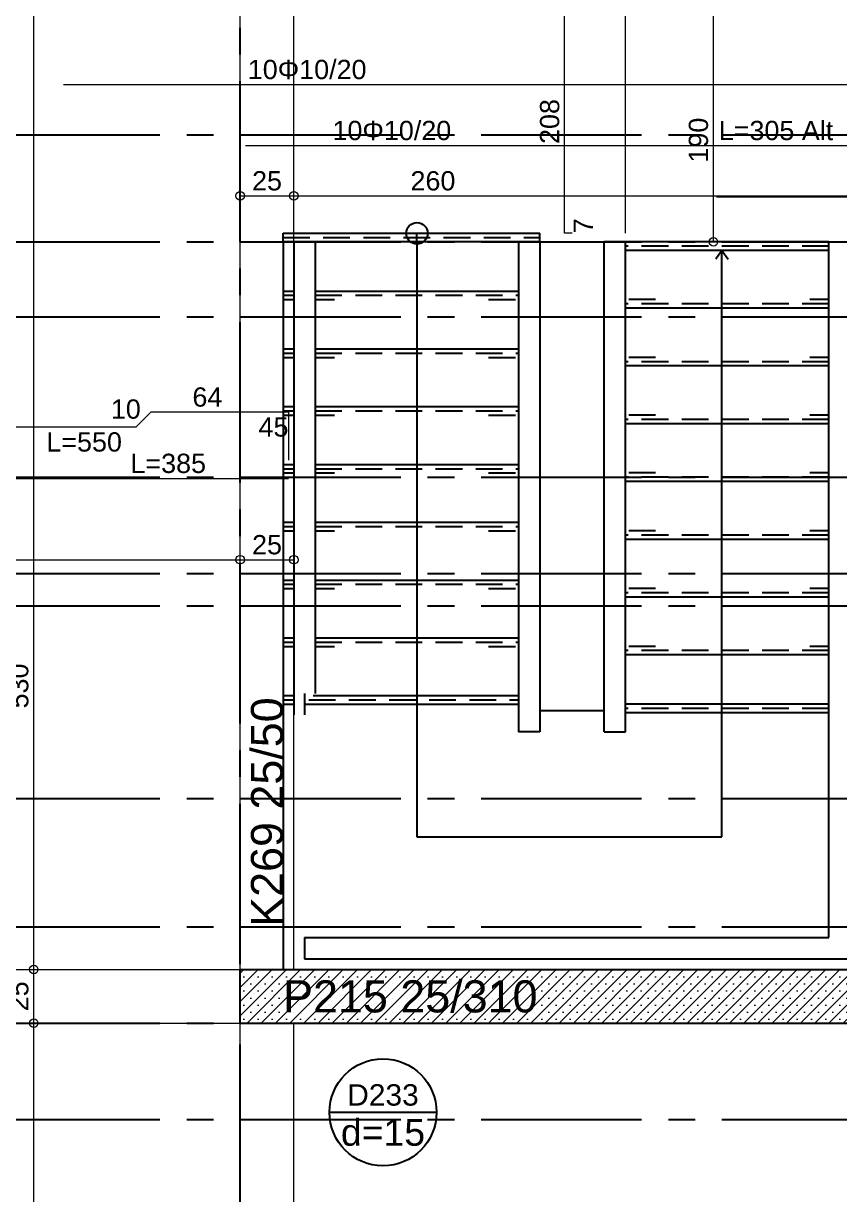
# Model space of a CAD drawing. Header units: millimetres. Extents: x 2232 to 85269, y -3593 to 5869.
# Drawn here: x 57435 to 57816, y 3591 to 4138 of the extents above; entities that cross this region are included whole.
import ezdxf

# ---------------------------------------------------------------- set-up
doc = ezdxf.new("R2010")
doc.units = ezdxf.units.MM
for name, pattern in [('CENTER2', [112.5, 75, -12.5, 12.5, -12.5]), ('DASHDOT2', [12.7, 6.35, -3.175, 0, -3.175]), ('HIDDEN2', [18.75, 12.5, -6.25])]:
    doc.linetypes.add(name, pattern=pattern)
doc.layers.add('aks', color=251, linetype='DASHDOT2', lineweight=35)
for name, color, linetype in [('Donatı Topl. Uzun. Yazısı', 7, 'Continuous'), ('Donatı Uz. Yazısı', 7, 'Continuous'), ('Donatı Yazısı', 7, 'Continuous'), ('Donatı Çizgisi', 7, 'Continuous'), ('Döşeme', 7, 'Continuous'), ('Kiriş', 7, 'Continuous'), ('Merdiven', 7, 'Continuous'), ('Panel', 7, 'Continuous'), ('Standart', 7, 'Continuous'), ('Statik Döşeme Kenarı', 7, 'Continuous'), ('Ölçülendirme', 7, 'Continuous')]:
    doc.layers.add(name, color=color, linetype=linetype)
doc.styles.add('arial_1_18', font='arial.ttf', dxfattribs={"height": 0.2})

# ---------------------------------------------------------------- blocks, each defined once
blk = doc.blocks.new('IDE539Entity3871')
at = {"layer": 'Döşeme', "color": 117, "linetype": 'Continuous', "lineweight": -3}
blk.add_lwpolyline([(1841.67, 718.33), (1891.67, 718.33)], dxfattribs=at)
blk.add_circle((1866.67, 718.33), 25, dxfattribs=at)
at = {"layer": 'Döşeme', "color": 178, "linetype": 'Continuous', "lineweight": -3, "style": 'arial_1_18'}
blk.add_text('D233', height=10, dxfattribs=at).set_placement((1849.97, 721.46))
at = {"layer": 'Döşeme', "color": 164, "linetype": 'Continuous', "lineweight": -3, "style": 'arial_1_18'}
blk.add_text('d=15', height=12.5, dxfattribs=at).set_placement((1847, 702.71))
blk = doc.blocks.new('IDE539Entity3939')
at = {"layer": 'aks', "color": 251, "linetype": 'CENTER2', "lineweight": -3}
blk.add_lwpolyline([(1800, 0), (1800, 2330)], dxfattribs=at)
blk = doc.blocks.new('IDE539Entity3981')
at = {"layer": 'aks', "color": 251, "linetype": 'CENTER2', "lineweight": -3}
blk.add_lwpolyline([(0, 1090), (3260, 1090)], dxfattribs=at)
blk = doc.blocks.new('IDE539Entity3988')
at = {"layer": 'aks', "color": 251, "linetype": 'CENTER2', "lineweight": -3}
blk.add_lwpolyline([(0, 865), (3260, 865)], dxfattribs=at)
blk = doc.blocks.new('IDE539Entity3995')
at = {"layer": 'aks', "color": 251, "linetype": 'CENTER2', "lineweight": -3}
blk.add_lwpolyline([(0, 715), (3260, 715)], dxfattribs=at)
blk = doc.blocks.new('IDE539Entity4002')
at = {"layer": 'aks', "color": 251, "linetype": 'CENTER2', "lineweight": -3}
blk.add_lwpolyline([(0, 970), (3260, 970)], dxfattribs=at)
blk = doc.blocks.new('IDE539Entity4009')
at = {"layer": 'aks', "color": 251, "linetype": 'CENTER2', "lineweight": -3}
blk.add_lwpolyline([(0, 1125), (3260, 1125)], dxfattribs=at)
blk = doc.blocks.new('IDE539Entity4016')
at = {"layer": 'aks', "color": 251, "linetype": 'CENTER2', "lineweight": -3}
blk.add_lwpolyline([(0, 1015), (3260, 1015)], dxfattribs=at)
blk = doc.blocks.new('IDE539Entity4023')
at = {"layer": 'aks', "color": 251, "linetype": 'CENTER2', "lineweight": -3}
blk.add_lwpolyline([(0, 760), (3260, 760)], dxfattribs=at)
blk = doc.blocks.new('IDE539Entity4044')
at = {"layer": 'aks', "color": 251, "linetype": 'CENTER2', "lineweight": -3}
blk.add_lwpolyline([(0, 955), (3260, 955)], dxfattribs=at)
blk = doc.blocks.new('IDE539Entity4051')
at = {"layer": 'aks', "color": 251, "linetype": 'CENTER2', "lineweight": -3}
blk.add_lwpolyline([(0, 805), (3260, 805)], dxfattribs=at)
blk = doc.blocks.new('IDE539Entity4260')
at = {"layer": 'Panel', "linetype": 'Continuous', "lineweight": 5}
h = blk.add_hatch(dxfattribs=at)
h.set_pattern_fill('SACNCR', color=163, scale=50, style=0)
h.set_pattern_definition([(45, (0, 0), (-3.314563, 3.314563), []), (45, (3.3146, 0), (-3.314563, 3.314563), [0, -4.6875])])
h.paths.add_polyline_path([(1800, 785), (2110, 785), (2110, 760), (1800, 760)])
blk = doc.blocks.new('IDE539Entity4261')
at = {"layer": 'Panel', "color": 164, "linetype": 'Continuous', "lineweight": -3}
blk.add_lwpolyline([(1800, 760), (1800, 785)], dxfattribs=at)
blk = doc.blocks.new('IDE539Entity4262')
at = {"layer": 'Panel', "color": 164, "linetype": 'Continuous', "lineweight": -3}
blk.add_lwpolyline([(1800, 760), (2110, 760)], dxfattribs=at)
blk = doc.blocks.new('IDE539Entity4264')
at = {"layer": 'Panel', "color": 164, "linetype": 'Continuous', "lineweight": -3}
blk.add_lwpolyline([(1800, 785), (2110, 785)], dxfattribs=at)
blk = doc.blocks.new('IDE539Entity4265')
at = {"layer": 'Panel', "color": 159, "linetype": 'Continuous', "lineweight": -3, "style": 'arial_1_18'}
blk.add_text('P215 25/310', height=15, dxfattribs=at).set_placement((1820, 765))
blk = doc.blocks.new('IDE539Entity4268')
at = {"layer": 'aks', "color": 251, "linetype": 'CENTER2', "lineweight": -3}
blk.add_lwpolyline([(0, 1175), (3260, 1175)], dxfattribs=at)
blk = doc.blocks.new('IDE539Entity4462')
at = {"layer": 'Kiriş', "color": 4, "linetype": 'Continuous', "lineweight": 5}
blk.add_lwpolyline([(1825, 410), (1825, 760)], dxfattribs=at)
blk = doc.blocks.new('IDE539Entity4463')
at = {"layer": 'Kiriş', "color": 4, "linetype": 'Continuous', "lineweight": 5}
blk.add_lwpolyline([(1800, 410), (1800, 760)], dxfattribs=at)
blk = doc.blocks.new('IDE539Entity4543')
at = {"layer": 'Statik Döşeme Kenarı', "color": 1, "linetype": 'Continuous', "lineweight": 5}
blk.add_lwpolyline([(1825, 1125), (2085, 1125)], dxfattribs=at)
blk = doc.blocks.new('IDE539Entity4635')
at = {"layer": 'Kiriş', "color": 4, "linetype": 'Continuous', "lineweight": 5}
blk.add_lwpolyline([(1825, 785), (1825, 1125)], dxfattribs=at)
blk = doc.blocks.new('IDE539Entity4636')
at = {"layer": 'Kiriş', "color": 4, "linetype": 'Continuous', "lineweight": 5}
blk.add_lwpolyline([(1825, 1125), (1825, 1315)], dxfattribs=at)
blk = doc.blocks.new('IDE539Entity4637')
at = {"layer": 'Kiriş', "color": 4, "linetype": 'Continuous', "lineweight": 5}
blk.add_lwpolyline([(1800, 785), (1800, 1315)], dxfattribs=at)
blk = doc.blocks.new('IDE539Entity4638')
at = {"layer": 'Kiriş', "color": 159, "linetype": 'Continuous', "lineweight": 5, "style": 'arial_1_18'}
blk.add_text('K269 25/50', height=15, rotation=90, dxfattribs=at).set_placement((1820, 805))
blk = doc.blocks.new('IDE539Entity4639')
at = {"layer": 'Kiriş', "color": 4, "linetype": 'Continuous', "lineweight": 5}
blk.add_lwpolyline([(1460, 760), (1800, 760)], dxfattribs=at)
blk = doc.blocks.new('IDE539Entity4640')
at = {"layer": 'Kiriş', "color": 4, "linetype": 'Continuous', "lineweight": 5}
blk.add_lwpolyline([(1460, 785), (1800, 785)], dxfattribs=at)
blk = doc.blocks.new('IDE539Entity4958')
at = {"layer": 'Merdiven', "color": 171, "linetype": 'Continuous', "lineweight": -3}
blk.add_lwpolyline([(1835, 1125), (1835, 914)], dxfattribs=at)
blk = doc.blocks.new('IDE539Entity4959')
at = {"layer": 'Merdiven', "color": 171, "linetype": 'Continuous', "lineweight": -3}
blk.add_lwpolyline([(1825, 1125), (1825, 904)], dxfattribs=at)
blk = doc.blocks.new('IDE539Entity4960')
at = {"layer": 'Merdiven', "color": 171, "linetype": 'Continuous', "lineweight": -3}
blk.add_lwpolyline([(1835, 1125), (1825, 1125)], dxfattribs=at)
blk = doc.blocks.new('IDE539Entity4961')
at = {"layer": 'Merdiven', "color": 171, "linetype": 'Continuous', "lineweight": -3}
blk.add_lwpolyline([(1940, 1125), (1940, 914)], dxfattribs=at)
blk = doc.blocks.new('IDE539Entity4962')
at = {"layer": 'Merdiven', "color": 171, "linetype": 'Continuous', "lineweight": -3}
blk.add_lwpolyline([(1930, 1125), (1930, 904)], dxfattribs=at)
blk = doc.blocks.new('IDE539Entity4963')
at = {"layer": 'Merdiven', "color": 171, "linetype": 'Continuous', "lineweight": -3}
blk.add_lwpolyline([(1940, 1125), (1930, 1125)], dxfattribs=at)
blk = doc.blocks.new('IDE539Entity4964')
at = {"layer": 'Merdiven', "color": 171, "linetype": 'Continuous', "lineweight": -3}
blk.add_lwpolyline([(1830, 914), (1830, 904)], dxfattribs=at)
blk = doc.blocks.new('IDE539Entity4965')
at = {"layer": 'Merdiven', "color": 171, "linetype": 'Continuous', "lineweight": -3}
blk.add_lwpolyline([(1830, 800), (2075, 800)], dxfattribs=at)
blk = doc.blocks.new('IDE539Entity4966')
at = {"layer": 'Merdiven', "color": 171, "linetype": 'Continuous', "lineweight": -3}
blk.add_lwpolyline([(1830, 790), (2085, 790)], dxfattribs=at)
blk = doc.blocks.new('IDE539Entity4967')
at = {"layer": 'Merdiven', "color": 171, "linetype": 'Continuous', "lineweight": -3}
blk.add_lwpolyline([(1830, 800), (1830, 790)], dxfattribs=at)
blk = doc.blocks.new('IDE539Entity4968')
at = {"layer": 'Merdiven', "color": 171, "linetype": 'Continuous', "lineweight": -3}
blk.add_lwpolyline([(2075, 800), (2075, 909)], dxfattribs=at)
blk = doc.blocks.new('IDE539Entity4970')
at = {"layer": 'Merdiven', "color": 171, "linetype": 'Continuous', "lineweight": -3}
blk.add_lwpolyline([(1940, 914), (1940, 896)], dxfattribs=at)
blk = doc.blocks.new('IDE539Entity4971')
at = {"layer": 'Merdiven', "color": 171, "linetype": 'Continuous', "lineweight": -3}
blk.add_lwpolyline([(1930, 904), (1930, 896)], dxfattribs=at)
blk = doc.blocks.new('IDE539Entity4972')
at = {"layer": 'Merdiven', "color": 171, "linetype": 'Continuous', "lineweight": -3}
blk.add_lwpolyline([(1940, 896), (1930, 896)], dxfattribs=at)
blk = doc.blocks.new('IDE539Entity4973')
at = {"layer": 'Merdiven', "color": 171, "linetype": 'Continuous', "lineweight": -3}
blk.add_lwpolyline([(1970, 896), (1970, 909)], dxfattribs=at)
blk = doc.blocks.new('IDE539Entity4974')
at = {"layer": 'Merdiven', "color": 171, "linetype": 'Continuous', "lineweight": -3}
blk.add_lwpolyline([(1980, 896), (1980, 909)], dxfattribs=at)
blk = doc.blocks.new('IDE539Entity4975')
at = {"layer": 'Merdiven', "color": 171, "linetype": 'Continuous', "lineweight": -3}
blk.add_lwpolyline([(1970, 896), (1980, 896)], dxfattribs=at)
blk = doc.blocks.new('IDE539Entity4976')
at = {"layer": 'Merdiven', "color": 171, "linetype": 'Continuous', "lineweight": -3}
blk.add_lwpolyline([(2075, 909), (2075, 1125)], dxfattribs=at)
blk = doc.blocks.new('IDE539Entity4978')
at = {"layer": 'Merdiven', "color": 171, "linetype": 'Continuous', "lineweight": -3}
blk.add_lwpolyline([(2075, 1125), (2085, 1125)], dxfattribs=at)
blk = doc.blocks.new('IDE539Entity4979')
at = {"layer": 'Merdiven', "color": 171, "linetype": 'Continuous', "lineweight": -3}
blk.add_lwpolyline([(1970, 909), (1970, 1125)], dxfattribs=at)
blk = doc.blocks.new('IDE539Entity4980')
at = {"layer": 'Merdiven', "color": 171, "linetype": 'Continuous', "lineweight": -3}
blk.add_lwpolyline([(1980, 909), (1980, 1125)], dxfattribs=at)
blk = doc.blocks.new('IDE539Entity4981')
at = {"layer": 'Merdiven', "color": 171, "linetype": 'Continuous', "lineweight": -3}
blk.add_lwpolyline([(1970, 1125), (1980, 1125)], dxfattribs=at)
blk = doc.blocks.new('IDE539Entity4982')
at = {"layer": 'Merdiven', "color": 171, "linetype": 'HIDDEN2', "lineweight": -3}
blk.add_lwpolyline([(1820, 1125), (1825, 1125)], dxfattribs=at)
blk = doc.blocks.new('IDE539Entity4983')
at = {"layer": 'Merdiven', "color": 171, "linetype": 'HIDDEN2', "lineweight": -3}
blk.add_lwpolyline([(1835, 1125), (1844, 1125)], dxfattribs=at)
blk = doc.blocks.new('IDE539Entity4984')
at = {"layer": 'Merdiven', "color": 171, "linetype": 'HIDDEN2', "lineweight": -3}
blk.add_lwpolyline([(1825, 1125), (1835, 1125)], dxfattribs=at)
blk = doc.blocks.new('IDE539Entity4985')
at = {"layer": 'Merdiven', "color": 171, "linetype": 'HIDDEN2', "lineweight": -3}
blk.add_lwpolyline([(1916, 1125), (1930, 1125)], dxfattribs=at)
blk = doc.blocks.new('IDE539Entity4986')
at = {"layer": 'Merdiven', "color": 171, "linetype": 'HIDDEN2', "lineweight": -3}
blk.add_lwpolyline([(1930, 1125), (1940, 1125)], dxfattribs=at)
blk = doc.blocks.new('IDE539Entity4987')
at = {"layer": 'Merdiven', "color": 171, "linetype": 'HIDDEN2', "lineweight": -3}
blk.add_lwpolyline([(1820, 1098), (1825, 1098)], dxfattribs=at)
blk = doc.blocks.new('IDE539Entity4988')
at = {"layer": 'Merdiven', "color": 171, "linetype": 'HIDDEN2', "lineweight": -3}
blk.add_lwpolyline([(1835, 1098), (1844, 1098)], dxfattribs=at)
blk = doc.blocks.new('IDE539Entity4989')
at = {"layer": 'Merdiven', "color": 171, "linetype": 'HIDDEN2', "lineweight": -3}
blk.add_lwpolyline([(1916, 1098), (1930, 1098)], dxfattribs=at)
blk = doc.blocks.new('IDE539Entity4990')
at = {"layer": 'Merdiven', "color": 171, "linetype": 'HIDDEN2', "lineweight": -3}
blk.add_lwpolyline([(1820, 1071), (1825, 1071)], dxfattribs=at)
blk = doc.blocks.new('IDE539Entity4991')
at = {"layer": 'Merdiven', "color": 171, "linetype": 'HIDDEN2', "lineweight": -3}
blk.add_lwpolyline([(1835, 1071), (1844, 1071)], dxfattribs=at)
blk = doc.blocks.new('IDE539Entity4992')
at = {"layer": 'Merdiven', "color": 171, "linetype": 'HIDDEN2', "lineweight": -3}
blk.add_lwpolyline([(1916, 1071), (1930, 1071)], dxfattribs=at)
blk = doc.blocks.new('IDE539Entity4993')
at = {"layer": 'Merdiven', "color": 171, "linetype": 'HIDDEN2', "lineweight": -3}
blk.add_lwpolyline([(1820, 1044), (1825, 1044)], dxfattribs=at)
blk = doc.blocks.new('IDE539Entity4994')
at = {"layer": 'Merdiven', "color": 171, "linetype": 'HIDDEN2', "lineweight": -3}
blk.add_lwpolyline([(1835, 1044), (1844, 1044)], dxfattribs=at)
blk = doc.blocks.new('IDE539Entity4995')
at = {"layer": 'Merdiven', "color": 171, "linetype": 'HIDDEN2', "lineweight": -3}
blk.add_lwpolyline([(1916, 1044), (1930, 1044)], dxfattribs=at)
blk = doc.blocks.new('IDE539Entity4996')
at = {"layer": 'Merdiven', "color": 171, "linetype": 'HIDDEN2', "lineweight": -3}
blk.add_lwpolyline([(1820, 1017), (1825, 1017)], dxfattribs=at)
blk = doc.blocks.new('IDE539Entity4997')
at = {"layer": 'Merdiven', "color": 171, "linetype": 'HIDDEN2', "lineweight": -3}
blk.add_lwpolyline([(1835, 1017), (1844, 1017)], dxfattribs=at)
blk = doc.blocks.new('IDE539Entity4998')
at = {"layer": 'Merdiven', "color": 171, "linetype": 'HIDDEN2', "lineweight": -3}
blk.add_lwpolyline([(1916, 1017), (1930, 1017)], dxfattribs=at)
blk = doc.blocks.new('IDE539Entity4999')
at = {"layer": 'Merdiven', "color": 171, "linetype": 'HIDDEN2', "lineweight": -3}
blk.add_lwpolyline([(1820, 990), (1825, 990)], dxfattribs=at)
blk = doc.blocks.new('IDE539Entity5000')
at = {"layer": 'Merdiven', "color": 171, "linetype": 'HIDDEN2', "lineweight": -3}
blk.add_lwpolyline([(1835, 990), (1844, 990)], dxfattribs=at)
blk = doc.blocks.new('IDE539Entity5001')
at = {"layer": 'Merdiven', "color": 171, "linetype": 'HIDDEN2', "lineweight": -3}
blk.add_lwpolyline([(1916, 990), (1930, 990)], dxfattribs=at)
blk = doc.blocks.new('IDE539Entity5002')
at = {"layer": 'Merdiven', "color": 171, "linetype": 'HIDDEN2', "lineweight": -3}
blk.add_lwpolyline([(1820, 963), (1825, 963)], dxfattribs=at)
blk = doc.blocks.new('IDE539Entity5003')
at = {"layer": 'Merdiven', "color": 171, "linetype": 'HIDDEN2', "lineweight": -3}
blk.add_lwpolyline([(1835, 963), (1844, 963)], dxfattribs=at)
blk = doc.blocks.new('IDE539Entity5004')
at = {"layer": 'Merdiven', "color": 171, "linetype": 'HIDDEN2', "lineweight": -3}
blk.add_lwpolyline([(1916, 963), (1930, 963)], dxfattribs=at)
blk = doc.blocks.new('IDE539Entity5005')
at = {"layer": 'Merdiven', "color": 171, "linetype": 'HIDDEN2', "lineweight": -3}
blk.add_lwpolyline([(1820, 936), (1825, 936)], dxfattribs=at)
blk = doc.blocks.new('IDE539Entity5006')
at = {"layer": 'Merdiven', "color": 171, "linetype": 'HIDDEN2', "lineweight": -3}
blk.add_lwpolyline([(1835, 936), (1844, 936)], dxfattribs=at)
blk = doc.blocks.new('IDE539Entity5007')
at = {"layer": 'Merdiven', "color": 171, "linetype": 'HIDDEN2', "lineweight": -3}
blk.add_lwpolyline([(1916, 936), (1930, 936)], dxfattribs=at)
blk = doc.blocks.new('IDE539Entity5008')
at = {"layer": 'Merdiven', "color": 171, "linetype": 'HIDDEN2', "lineweight": -3}
blk.add_lwpolyline([(1820, 909), (1825, 909)], dxfattribs=at)
blk = doc.blocks.new('IDE539Entity5009')
at = {"layer": 'Merdiven', "color": 171, "linetype": 'HIDDEN2', "lineweight": -3}
blk.add_lwpolyline([(1830, 909), (1844, 909)], dxfattribs=at)
blk = doc.blocks.new('IDE539Entity5010')
at = {"layer": 'Merdiven', "color": 171, "linetype": 'HIDDEN2', "lineweight": -3}
blk.add_lwpolyline([(1916, 909), (1930, 909)], dxfattribs=at)
blk = doc.blocks.new('IDE539Entity5011')
at = {"layer": 'Merdiven', "color": 171, "linetype": 'HIDDEN2', "lineweight": -3}
blk.add_lwpolyline([(1820, 1127), (1940, 1127)], dxfattribs=at)
blk = doc.blocks.new('IDE539Entity5012')
at = {"layer": 'Merdiven', "color": 171, "linetype": 'HIDDEN2', "lineweight": -3}
blk.add_lwpolyline([(1820, 1100), (1825, 1100)], dxfattribs=at)
blk = doc.blocks.new('IDE539Entity5013')
at = {"layer": 'Merdiven', "color": 171, "linetype": 'HIDDEN2', "lineweight": -3}
blk.add_lwpolyline([(1835, 1100), (1930, 1100)], dxfattribs=at)
blk = doc.blocks.new('IDE539Entity5014')
at = {"layer": 'Merdiven', "color": 171, "linetype": 'HIDDEN2', "lineweight": -3}
blk.add_lwpolyline([(1820, 1073), (1825, 1073)], dxfattribs=at)
blk = doc.blocks.new('IDE539Entity5015')
at = {"layer": 'Merdiven', "color": 171, "linetype": 'HIDDEN2', "lineweight": -3}
blk.add_lwpolyline([(1835, 1073), (1930, 1073)], dxfattribs=at)
blk = doc.blocks.new('IDE539Entity5016')
at = {"layer": 'Merdiven', "color": 171, "linetype": 'HIDDEN2', "lineweight": -3}
blk.add_lwpolyline([(1820, 1046), (1825, 1046)], dxfattribs=at)
blk = doc.blocks.new('IDE539Entity5017')
at = {"layer": 'Merdiven', "color": 171, "linetype": 'HIDDEN2', "lineweight": -3}
blk.add_lwpolyline([(1835, 1046), (1930, 1046)], dxfattribs=at)
blk = doc.blocks.new('IDE539Entity5018')
at = {"layer": 'Merdiven', "color": 171, "linetype": 'HIDDEN2', "lineweight": -3}
blk.add_lwpolyline([(1820, 1019), (1825, 1019)], dxfattribs=at)
blk = doc.blocks.new('IDE539Entity5019')
at = {"layer": 'Merdiven', "color": 171, "linetype": 'HIDDEN2', "lineweight": -3}
blk.add_lwpolyline([(1835, 1019), (1930, 1019)], dxfattribs=at)
blk = doc.blocks.new('IDE539Entity5020')
at = {"layer": 'Merdiven', "color": 171, "linetype": 'HIDDEN2', "lineweight": -3}
blk.add_lwpolyline([(1820, 992), (1825, 992)], dxfattribs=at)
blk = doc.blocks.new('IDE539Entity5021')
at = {"layer": 'Merdiven', "color": 171, "linetype": 'HIDDEN2', "lineweight": -3}
blk.add_lwpolyline([(1835, 992), (1930, 992)], dxfattribs=at)
blk = doc.blocks.new('IDE539Entity5022')
at = {"layer": 'Merdiven', "color": 171, "linetype": 'HIDDEN2', "lineweight": -3}
blk.add_lwpolyline([(1820, 965), (1825, 965)], dxfattribs=at)
blk = doc.blocks.new('IDE539Entity5023')
at = {"layer": 'Merdiven', "color": 171, "linetype": 'HIDDEN2', "lineweight": -3}
blk.add_lwpolyline([(1835, 965), (1930, 965)], dxfattribs=at)
blk = doc.blocks.new('IDE539Entity5024')
at = {"layer": 'Merdiven', "color": 171, "linetype": 'HIDDEN2', "lineweight": -3}
blk.add_lwpolyline([(1820, 938), (1825, 938)], dxfattribs=at)
blk = doc.blocks.new('IDE539Entity5025')
at = {"layer": 'Merdiven', "color": 171, "linetype": 'HIDDEN2', "lineweight": -3}
blk.add_lwpolyline([(1835, 938), (1930, 938)], dxfattribs=at)
blk = doc.blocks.new('IDE539Entity5026')
at = {"layer": 'Merdiven', "color": 171, "linetype": 'HIDDEN2', "lineweight": -3}
blk.add_lwpolyline([(1820, 911), (1825, 911)], dxfattribs=at)
blk = doc.blocks.new('IDE539Entity5027')
at = {"layer": 'Merdiven', "color": 171, "linetype": 'HIDDEN2', "lineweight": -3}
blk.add_lwpolyline([(1832, 911), (1930, 911)], dxfattribs=at)
blk = doc.blocks.new('IDE539Entity5028')
at = {"layer": 'Merdiven', "color": 171, "linetype": 'Continuous', "lineweight": -3}
blk.add_lwpolyline([(1820, 1129), (1940, 1129)], dxfattribs=at)
blk = doc.blocks.new('IDE539Entity5029')
at = {"layer": 'Merdiven', "color": 171, "linetype": 'Continuous', "lineweight": -3}
blk.add_lwpolyline([(1820, 1102), (1825, 1102)], dxfattribs=at)
blk = doc.blocks.new('IDE539Entity5030')
at = {"layer": 'Merdiven', "color": 171, "linetype": 'Continuous', "lineweight": -3}
blk.add_lwpolyline([(1835, 1102), (1930, 1102)], dxfattribs=at)
blk = doc.blocks.new('IDE539Entity5031')
at = {"layer": 'Merdiven', "color": 171, "linetype": 'Continuous', "lineweight": -3}
blk.add_lwpolyline([(1820, 1075), (1825, 1075)], dxfattribs=at)
blk = doc.blocks.new('IDE539Entity5032')
at = {"layer": 'Merdiven', "color": 171, "linetype": 'Continuous', "lineweight": -3}
blk.add_lwpolyline([(1835, 1075), (1930, 1075)], dxfattribs=at)
blk = doc.blocks.new('IDE539Entity5033')
at = {"layer": 'Merdiven', "color": 171, "linetype": 'Continuous', "lineweight": -3}
blk.add_lwpolyline([(1820, 1048), (1825, 1048)], dxfattribs=at)
blk = doc.blocks.new('IDE539Entity5034')
at = {"layer": 'Merdiven', "color": 171, "linetype": 'Continuous', "lineweight": -3}
blk.add_lwpolyline([(1835, 1048), (1930, 1048)], dxfattribs=at)
blk = doc.blocks.new('IDE539Entity5035')
at = {"layer": 'Merdiven', "color": 171, "linetype": 'Continuous', "lineweight": -3}
blk.add_lwpolyline([(1820, 1021), (1825, 1021)], dxfattribs=at)
blk = doc.blocks.new('IDE539Entity5036')
at = {"layer": 'Merdiven', "color": 171, "linetype": 'Continuous', "lineweight": -3}
blk.add_lwpolyline([(1835, 1021), (1930, 1021)], dxfattribs=at)
blk = doc.blocks.new('IDE539Entity5037')
at = {"layer": 'Merdiven', "color": 171, "linetype": 'Continuous', "lineweight": -3}
blk.add_lwpolyline([(1820, 994), (1825, 994)], dxfattribs=at)
blk = doc.blocks.new('IDE539Entity5038')
at = {"layer": 'Merdiven', "color": 171, "linetype": 'Continuous', "lineweight": -3}
blk.add_lwpolyline([(1835, 994), (1930, 994)], dxfattribs=at)
blk = doc.blocks.new('IDE539Entity5039')
at = {"layer": 'Merdiven', "color": 171, "linetype": 'Continuous', "lineweight": -3}
blk.add_lwpolyline([(1820, 967), (1825, 967)], dxfattribs=at)
blk = doc.blocks.new('IDE539Entity5040')
at = {"layer": 'Merdiven', "color": 171, "linetype": 'Continuous', "lineweight": -3}
blk.add_lwpolyline([(1835, 967), (1930, 967)], dxfattribs=at)
blk = doc.blocks.new('IDE539Entity5041')
at = {"layer": 'Merdiven', "color": 171, "linetype": 'Continuous', "lineweight": -3}
blk.add_lwpolyline([(1820, 940), (1825, 940)], dxfattribs=at)
blk = doc.blocks.new('IDE539Entity5042')
at = {"layer": 'Merdiven', "color": 171, "linetype": 'Continuous', "lineweight": -3}
blk.add_lwpolyline([(1835, 940), (1930, 940)], dxfattribs=at)
blk = doc.blocks.new('IDE539Entity5043')
at = {"layer": 'Merdiven', "color": 171, "linetype": 'Continuous', "lineweight": -3}
blk.add_lwpolyline([(1820, 913), (1825, 913)], dxfattribs=at)
blk = doc.blocks.new('IDE539Entity5044')
at = {"layer": 'Merdiven', "color": 171, "linetype": 'Continuous', "lineweight": -3}
blk.add_lwpolyline([(1834, 913), (1930, 913)], dxfattribs=at)
blk = doc.blocks.new('IDE539Entity5045')
at = {"layer": 'Merdiven', "color": 171, "linetype": 'Continuous', "lineweight": -3}
blk.add_lwpolyline([(1820, 1125), (1820, 1129)], dxfattribs=at)
blk = doc.blocks.new('IDE539Entity5046')
at = {"layer": 'Merdiven', "color": 171, "linetype": 'Continuous', "lineweight": -3}
blk.add_lwpolyline([(1940, 1125), (1940, 1129)], dxfattribs=at)
blk = doc.blocks.new('IDE539Entity5047')
at = {"layer": 'Merdiven', "color": 171, "linetype": 'Continuous', "lineweight": -3}
blk.add_lwpolyline([(1835, 1125), (1825, 1125)], dxfattribs=at)
blk = doc.blocks.new('IDE539Entity5048')
at = {"layer": 'Merdiven', "color": 171, "linetype": 'Continuous', "lineweight": -3}
blk.add_lwpolyline([(1825, 1125), (1820, 1125)], dxfattribs=at)
blk = doc.blocks.new('IDE539Entity5049')
at = {"layer": 'Merdiven', "color": 171, "linetype": 'Continuous', "lineweight": -3}
blk.add_lwpolyline([(1940, 1125), (1930, 1125)], dxfattribs=at)
blk = doc.blocks.new('IDE539Entity5050')
at = {"layer": 'Merdiven', "color": 171, "linetype": 'Continuous', "lineweight": -3}
blk.add_lwpolyline([(1930, 1125), (1835, 1125)], dxfattribs=at)
blk = doc.blocks.new('IDE539Entity5051')
at = {"layer": 'Merdiven', "color": 171, "linetype": 'Continuous', "lineweight": -3}
blk.add_lwpolyline([(1820, 1125), (1820, 909)], dxfattribs=at)
blk = doc.blocks.new('IDE539Entity5052')
at = {"layer": 'Merdiven', "color": 171, "linetype": 'Continuous', "lineweight": -3}
blk.add_lwpolyline([(1820, 909), (1825, 909)], dxfattribs=at)
blk = doc.blocks.new('IDE539Entity5053')
at = {"layer": 'Merdiven', "color": 171, "linetype": 'Continuous', "lineweight": -3}
blk.add_lwpolyline([(1830, 909), (1930, 909)], dxfattribs=at)
blk = doc.blocks.new('IDE539Entity5054')
at = {"layer": 'Merdiven', "color": 251, "linetype": 'Continuous', "lineweight": -3}
blk.add_lwpolyline([(1882.5, 1125), (1882.5, 909)], dxfattribs=at)
blk = doc.blocks.new('IDE539Entity5055')
at = {"layer": 'Merdiven', "color": 251, "linetype": 'Continuous', "lineweight": -3}
blk.add_lwpolyline([(1882.5, 1125), (1882.5, 1129)], dxfattribs=at)
blk = doc.blocks.new('IDE539Entity5056')
at = {"layer": 'Merdiven', "color": 171, "linetype": 'Continuous', "lineweight": -3}
blk.add_lwpolyline([(1820, 909), (1825, 909)], dxfattribs=at)
blk = doc.blocks.new('IDE539Entity5057')
at = {"layer": 'Merdiven', "color": 171, "linetype": 'Continuous', "lineweight": -3}
blk.add_lwpolyline([(1830, 909), (1930, 909)], dxfattribs=at)
blk = doc.blocks.new('IDE539Entity5058')
at = {"layer": 'Merdiven', "color": 171, "linetype": 'Continuous', "lineweight": -3}
blk.add_lwpolyline([(1820, 909), (1820, 785)], dxfattribs=at)
blk = doc.blocks.new('IDE539Entity5059')
at = {"layer": 'Merdiven', "color": 171, "linetype": 'Continuous', "lineweight": -3}
blk.add_lwpolyline([(1820, 785), (2090, 785)], dxfattribs=at)
blk = doc.blocks.new('IDE539Entity5061')
at = {"layer": 'Merdiven', "color": 171, "linetype": 'Continuous', "lineweight": -3}
blk.add_lwpolyline([(1940, 906), (1970, 906)], dxfattribs=at)
blk = doc.blocks.new('IDE539Entity5063')
at = {"layer": 'Merdiven', "color": 171, "linetype": 'Continuous', "lineweight": -3}
blk.add_lwpolyline([(2075, 909), (1980, 909)], dxfattribs=at)
blk = doc.blocks.new('IDE539Entity5064')
at = {"layer": 'Merdiven', "color": 251, "linetype": 'Continuous', "lineweight": -3}
blk.add_lwpolyline([(1882.5, 909), (1882.5, 847)], dxfattribs=at)
blk = doc.blocks.new('IDE539Entity5065')
at = {"layer": 'Merdiven', "color": 251, "linetype": 'Continuous', "lineweight": -3}
blk.add_lwpolyline([(1882.5, 847), (2025, 847)], dxfattribs=at)
blk = doc.blocks.new('IDE539Entity5066')
at = {"layer": 'Merdiven', "color": 251, "linetype": 'Continuous', "lineweight": -3}
blk.add_lwpolyline([(2025, 847), (2025, 909)], dxfattribs=at)
blk = doc.blocks.new('IDE539Entity5068')
at = {"layer": 'Merdiven', "color": 171, "linetype": 'HIDDEN2', "lineweight": -3}
blk.add_lwpolyline([(2075, 909), (2066, 909)], dxfattribs=at)
blk = doc.blocks.new('IDE539Entity5069')
at = {"layer": 'Merdiven', "color": 171, "linetype": 'HIDDEN2', "lineweight": -3}
blk.add_lwpolyline([(1994, 909), (1980, 909)], dxfattribs=at)
blk = doc.blocks.new('IDE539Entity5071')
at = {"layer": 'Merdiven', "color": 171, "linetype": 'HIDDEN2', "lineweight": -3}
blk.add_lwpolyline([(2075, 936), (2066, 936)], dxfattribs=at)
blk = doc.blocks.new('IDE539Entity5072')
at = {"layer": 'Merdiven', "color": 171, "linetype": 'HIDDEN2', "lineweight": -3}
blk.add_lwpolyline([(1994, 936), (1980, 936)], dxfattribs=at)
blk = doc.blocks.new('IDE539Entity5074')
at = {"layer": 'Merdiven', "color": 171, "linetype": 'HIDDEN2', "lineweight": -3}
blk.add_lwpolyline([(2075, 963), (2066, 963)], dxfattribs=at)
blk = doc.blocks.new('IDE539Entity5075')
at = {"layer": 'Merdiven', "color": 171, "linetype": 'HIDDEN2', "lineweight": -3}
blk.add_lwpolyline([(1994, 963), (1980, 963)], dxfattribs=at)
blk = doc.blocks.new('IDE539Entity5077')
at = {"layer": 'Merdiven', "color": 171, "linetype": 'HIDDEN2', "lineweight": -3}
blk.add_lwpolyline([(2075, 990), (2066, 990)], dxfattribs=at)
blk = doc.blocks.new('IDE539Entity5078')
at = {"layer": 'Merdiven', "color": 171, "linetype": 'HIDDEN2', "lineweight": -3}
blk.add_lwpolyline([(1994, 990), (1980, 990)], dxfattribs=at)
blk = doc.blocks.new('IDE539Entity5080')
at = {"layer": 'Merdiven', "color": 171, "linetype": 'HIDDEN2', "lineweight": -3}
blk.add_lwpolyline([(2075, 1017), (2066, 1017)], dxfattribs=at)
blk = doc.blocks.new('IDE539Entity5081')
at = {"layer": 'Merdiven', "color": 171, "linetype": 'HIDDEN2', "lineweight": -3}
blk.add_lwpolyline([(1994, 1017), (1980, 1017)], dxfattribs=at)
blk = doc.blocks.new('IDE539Entity5083')
at = {"layer": 'Merdiven', "color": 171, "linetype": 'HIDDEN2', "lineweight": -3}
blk.add_lwpolyline([(2075, 1044), (2066, 1044)], dxfattribs=at)
blk = doc.blocks.new('IDE539Entity5084')
at = {"layer": 'Merdiven', "color": 171, "linetype": 'HIDDEN2', "lineweight": -3}
blk.add_lwpolyline([(1994, 1044), (1980, 1044)], dxfattribs=at)
blk = doc.blocks.new('IDE539Entity5086')
at = {"layer": 'Merdiven', "color": 171, "linetype": 'HIDDEN2', "lineweight": -3}
blk.add_lwpolyline([(2075, 1071), (2066, 1071)], dxfattribs=at)
blk = doc.blocks.new('IDE539Entity5087')
at = {"layer": 'Merdiven', "color": 171, "linetype": 'HIDDEN2', "lineweight": -3}
blk.add_lwpolyline([(1994, 1071), (1980, 1071)], dxfattribs=at)
blk = doc.blocks.new('IDE539Entity5089')
at = {"layer": 'Merdiven', "color": 171, "linetype": 'HIDDEN2', "lineweight": -3}
blk.add_lwpolyline([(2075, 1098), (2066, 1098)], dxfattribs=at)
blk = doc.blocks.new('IDE539Entity5090')
at = {"layer": 'Merdiven', "color": 171, "linetype": 'HIDDEN2', "lineweight": -3}
blk.add_lwpolyline([(1994, 1098), (1980, 1098)], dxfattribs=at)
blk = doc.blocks.new('IDE539Entity5092')
at = {"layer": 'Merdiven', "color": 171, "linetype": 'HIDDEN2', "lineweight": -3}
blk.add_lwpolyline([(2075, 1125), (2066, 1125)], dxfattribs=at)
blk = doc.blocks.new('IDE539Entity5093')
at = {"layer": 'Merdiven', "color": 171, "linetype": 'HIDDEN2', "lineweight": -3}
blk.add_lwpolyline([(1994, 1125), (1980, 1125)], dxfattribs=at)
blk = doc.blocks.new('IDE539Entity5095')
at = {"layer": 'Merdiven', "color": 171, "linetype": 'HIDDEN2', "lineweight": -3}
blk.add_lwpolyline([(2075, 907), (1980, 907)], dxfattribs=at)
blk = doc.blocks.new('IDE539Entity5097')
at = {"layer": 'Merdiven', "color": 171, "linetype": 'HIDDEN2', "lineweight": -3}
blk.add_lwpolyline([(2075, 934), (1980, 934)], dxfattribs=at)
blk = doc.blocks.new('IDE539Entity5099')
at = {"layer": 'Merdiven', "color": 171, "linetype": 'HIDDEN2', "lineweight": -3}
blk.add_lwpolyline([(2075, 961), (1980, 961)], dxfattribs=at)
blk = doc.blocks.new('IDE539Entity5101')
at = {"layer": 'Merdiven', "color": 171, "linetype": 'HIDDEN2', "lineweight": -3}
blk.add_lwpolyline([(2075, 988), (1980, 988)], dxfattribs=at)
blk = doc.blocks.new('IDE539Entity5103')
at = {"layer": 'Merdiven', "color": 171, "linetype": 'HIDDEN2', "lineweight": -3}
blk.add_lwpolyline([(2075, 1015), (1980, 1015)], dxfattribs=at)
blk = doc.blocks.new('IDE539Entity5105')
at = {"layer": 'Merdiven', "color": 171, "linetype": 'HIDDEN2', "lineweight": -3}
blk.add_lwpolyline([(2075, 1042), (1980, 1042)], dxfattribs=at)
blk = doc.blocks.new('IDE539Entity5107')
at = {"layer": 'Merdiven', "color": 171, "linetype": 'HIDDEN2', "lineweight": -3}
blk.add_lwpolyline([(2075, 1069), (1980, 1069)], dxfattribs=at)
blk = doc.blocks.new('IDE539Entity5109')
at = {"layer": 'Merdiven', "color": 171, "linetype": 'HIDDEN2', "lineweight": -3}
blk.add_lwpolyline([(2075, 1096), (1980, 1096)], dxfattribs=at)
blk = doc.blocks.new('IDE539Entity5111')
at = {"layer": 'Merdiven', "color": 171, "linetype": 'HIDDEN2', "lineweight": -3}
blk.add_lwpolyline([(2075, 1123), (1980, 1123)], dxfattribs=at)
blk = doc.blocks.new('IDE539Entity5113')
at = {"layer": 'Merdiven', "color": 171, "linetype": 'Continuous', "lineweight": -3}
blk.add_lwpolyline([(2075, 905), (1980, 905)], dxfattribs=at)
blk = doc.blocks.new('IDE539Entity5115')
at = {"layer": 'Merdiven', "color": 171, "linetype": 'Continuous', "lineweight": -3}
blk.add_lwpolyline([(2075, 932), (1980, 932)], dxfattribs=at)
blk = doc.blocks.new('IDE539Entity5117')
at = {"layer": 'Merdiven', "color": 171, "linetype": 'Continuous', "lineweight": -3}
blk.add_lwpolyline([(2075, 959), (1980, 959)], dxfattribs=at)
blk = doc.blocks.new('IDE539Entity5119')
at = {"layer": 'Merdiven', "color": 171, "linetype": 'Continuous', "lineweight": -3}
blk.add_lwpolyline([(2075, 986), (1980, 986)], dxfattribs=at)
blk = doc.blocks.new('IDE539Entity5121')
at = {"layer": 'Merdiven', "color": 171, "linetype": 'Continuous', "lineweight": -3}
blk.add_lwpolyline([(2075, 1013), (1980, 1013)], dxfattribs=at)
blk = doc.blocks.new('IDE539Entity5123')
at = {"layer": 'Merdiven', "color": 171, "linetype": 'Continuous', "lineweight": -3}
blk.add_lwpolyline([(2075, 1040), (1980, 1040)], dxfattribs=at)
blk = doc.blocks.new('IDE539Entity5125')
at = {"layer": 'Merdiven', "color": 171, "linetype": 'Continuous', "lineweight": -3}
blk.add_lwpolyline([(2075, 1067), (1980, 1067)], dxfattribs=at)
blk = doc.blocks.new('IDE539Entity5127')
at = {"layer": 'Merdiven', "color": 171, "linetype": 'Continuous', "lineweight": -3}
blk.add_lwpolyline([(2075, 1094), (1980, 1094)], dxfattribs=at)
blk = doc.blocks.new('IDE539Entity5129')
at = {"layer": 'Merdiven', "color": 171, "linetype": 'Continuous', "lineweight": -3}
blk.add_lwpolyline([(2075, 1121), (1980, 1121)], dxfattribs=at)
blk = doc.blocks.new('IDE539Entity5131')
at = {"layer": 'Merdiven', "color": 171, "linetype": 'Continuous', "lineweight": -3}
blk.add_lwpolyline([(2075, 909), (1980, 909)], dxfattribs=at)
blk = doc.blocks.new('IDE539Entity5134')
at = {"layer": 'Merdiven', "color": 171, "linetype": 'Continuous', "lineweight": -3}
blk.add_lwpolyline([(2075, 1125), (1980, 1125)], dxfattribs=at)
blk = doc.blocks.new('IDE539Entity5135')
at = {"layer": 'Merdiven', "color": 171, "linetype": 'Continuous', "lineweight": -3}
blk.add_lwpolyline([(1980, 1125), (1970, 1125)], dxfattribs=at)
blk = doc.blocks.new('IDE539Entity5136')
at = {"layer": 'Merdiven', "color": 251, "linetype": 'Continuous', "lineweight": -3}
blk.add_lwpolyline([(2025, 909), (2025, 1121)], dxfattribs=at)
blk = doc.blocks.new('IDE539Entity5137')
at = {"layer": 'Merdiven', "color": 251, "linetype": 'Continuous', "lineweight": -3}
blk.add_lwpolyline([(2025, 1121), (2022.13, 1116.9)], dxfattribs=at)
blk = doc.blocks.new('IDE539Entity5138')
at = {"layer": 'Merdiven', "color": 251, "linetype": 'Continuous', "lineweight": -3}
blk.add_lwpolyline([(2025, 1121), (2027.87, 1116.9)], dxfattribs=at)
blk = doc.blocks.new('IDE539Entity5139')
at = {"layer": 'Merdiven', "color": 251, "linetype": 'Continuous', "lineweight": -3}
blk.add_circle((1882.5, 1129), 5, dxfattribs=at)
blk = doc.blocks.new('IDE539Entity5156')
at = {"layer": 'Donatı Çizgisi', "color": 5, "linetype": 'Continuous', "lineweight": 5}
for points in [[(1951.5, 1129), (1951.5, 1337.5)], [(1980, 1129), (1980, 1337.5)], [(1717.5, 1198.5), (2190, 1198.5)], [(1802.5, 1170), (2107.5, 1170)], [(2022.5, 1146), (2169, 1146)], [(1955, 1129), (1951.5, 1129)], [(1751.43, 1038.5), (1758.43, 1045.5)], [(1758.43, 1045.5), (1822.5, 1045.5)], [(1822.5, 1045.5), (1822.5, 1023)], [(1528, 1038.5), (1751.43, 1038.5)], [(1437.5, 1014.5), (1822.5, 1014.5)]]:
    blk.add_lwpolyline(points, dxfattribs=at)
at = {"layer": 'Donatı Topl. Uzun. Yazısı', "color": 1, "linetype": 'Continuous', "lineweight": 5, "style": 'arial_1_18'}
for s, p in [('L=305 Alt', (2023.52, 1172.5)), ('L=550', (1709.41, 1027)), ('L=385', (1748.69, 1017))]:
    blk.add_text(s, height=9, dxfattribs=at).set_placement(p)
at = {"layer": 'Donatı Uz. Yazısı', "color": 5, "linetype": 'Continuous', "lineweight": 5, "style": 'arial_1_18'}
for s, p in [('208', (1949, 1170.7)), ('7', (1964.75, 1129))]:
    blk.add_text(s, height=9, rotation=90, dxfattribs=at).set_placement(p)
for s, p in [('64', (1777.65, 1048)), ('10', (1739.54, 1042.37)), ('45', (1808.52, 1034))]:
    blk.add_text(s, height=9, dxfattribs=at).set_placement(p)
at = {"layer": 'Donatı Yazısı', "color": 5, "linetype": 'Continuous', "lineweight": 5, "style": 'arial_1_18'}
for p in [(1803.5, 1201), (1843.07, 1172.5)]:
    blk.add_text('10Φ10/20', height=9, dxfattribs=at).set_placement(p)
blk = doc.blocks.new('IDE539Entity5157')
at = {"layer": 'Ölçülendirme', "color": 1, "linetype": 'Continuous', "lineweight": 5}
for points in [[(2021, 1125), (2021, 1340)], [(1703.5, 760), (1703.5, 1315)], [(1800, 1146.5), (2085, 1146.5)], [(1435, 976.5), (1825, 976.5)], [(1703.5, 130), (1703.5, 760)]]:
    blk.add_lwpolyline(points, dxfattribs=at)
for centre in [(1800, 1146.5), (1825, 1146.5), (2021, 1125), (1800, 976.5), (1825, 976.5), (1703.5, 785), (1703.5, 760), (1703.5, 760)]:
    blk.add_circle(centre, 2, dxfattribs=at)
at = {"layer": 'Ölçülendirme', "color": 1, "linetype": 'Continuous', "lineweight": 5, "style": 'arial_1_18'}
for s, p in [('190', (2018.5, 1162.01)), ('530', (1701, 907.01)), ('25', (1701, 765.51))]:
    blk.add_text(s, height=9, rotation=90, dxfattribs=at).set_placement(p)
for s, p in [('25', (1805.51, 1149)), ('260', (1879.51, 1149)), ('25', (1805.51, 979))]:
    blk.add_text(s, height=9, dxfattribs=at).set_placement(p)

msp = doc.modelspace()

# ---------------------------------------------------------------- block references
at = {"layer": 'aks'}
for name in ['IDE539Entity3939', 'IDE539Entity4268', 'IDE539Entity4009', 'IDE539Entity3981', 'IDE539Entity4016', 'IDE539Entity4002', 'IDE539Entity4044', 'IDE539Entity3988', 'IDE539Entity4051', 'IDE539Entity4023', 'IDE539Entity3995']:
    msp.add_blockref(name, (55735.84, 2910.75), dxfattribs=at)
at = {"layer": 'Döşeme'}
msp.add_blockref('IDE539Entity3871', (55735.84, 2910.75), dxfattribs=at)
at = {"layer": 'Kiriş'}
for name in ['IDE539Entity4637', 'IDE539Entity4636', 'IDE539Entity4635', 'IDE539Entity4638', 'IDE539Entity4640', 'IDE539Entity4639', 'IDE539Entity4463', 'IDE539Entity4462']:
    msp.add_blockref(name, (55735.84, 2910.75), dxfattribs=at)
at = {"layer": 'Merdiven'}
for name in ['IDE539Entity5139', 'IDE539Entity5028', 'IDE539Entity5045', 'IDE539Entity5011', 'IDE539Entity5055', 'IDE539Entity5046', 'IDE539Entity4982', 'IDE539Entity5048', 'IDE539Entity5051', 'IDE539Entity4959', 'IDE539Entity4960', 'IDE539Entity4984', 'IDE539Entity5047', 'IDE539Entity4958', 'IDE539Entity4983', 'IDE539Entity5050', 'IDE539Entity5054', 'IDE539Entity4985', 'IDE539Entity4962', 'IDE539Entity4963', 'IDE539Entity4986', 'IDE539Entity5049', 'IDE539Entity4961', 'IDE539Entity4979', 'IDE539Entity4981', 'IDE539Entity5135', 'IDE539Entity4980', 'IDE539Entity5093', 'IDE539Entity5134', 'IDE539Entity5111', 'IDE539Entity5092', 'IDE539Entity4976', 'IDE539Entity4978', 'IDE539Entity5129', 'IDE539Entity5137', 'IDE539Entity5136', 'IDE539Entity5138', 'IDE539Entity5029', 'IDE539Entity5012', 'IDE539Entity5030', 'IDE539Entity5013', 'IDE539Entity4987', 'IDE539Entity4988', 'IDE539Entity4989', 'IDE539Entity5090', 'IDE539Entity5109', 'IDE539Entity5089', 'IDE539Entity5127', 'IDE539Entity5031', 'IDE539Entity5014', 'IDE539Entity5032', 'IDE539Entity5015', 'IDE539Entity4990', 'IDE539Entity4991', 'IDE539Entity4992', 'IDE539Entity5087', 'IDE539Entity5107', 'IDE539Entity5125', 'IDE539Entity5086', 'IDE539Entity5033', 'IDE539Entity5016', 'IDE539Entity5034', 'IDE539Entity5017', 'IDE539Entity4993', 'IDE539Entity4994', 'IDE539Entity4995', 'IDE539Entity5084', 'IDE539Entity5105', 'IDE539Entity5123', 'IDE539Entity5083', 'IDE539Entity5035', 'IDE539Entity5018', 'IDE539Entity5036', 'IDE539Entity5019', 'IDE539Entity4996', 'IDE539Entity4997', 'IDE539Entity4998', 'IDE539Entity5081', 'IDE539Entity5103', 'IDE539Entity5121', 'IDE539Entity5080', 'IDE539Entity5037', 'IDE539Entity5020', 'IDE539Entity5038', 'IDE539Entity5021', 'IDE539Entity4999', 'IDE539Entity5000', 'IDE539Entity5001', 'IDE539Entity5078', 'IDE539Entity5101', 'IDE539Entity5119', 'IDE539Entity5077', 'IDE539Entity5039', 'IDE539Entity5022', 'IDE539Entity5002', 'IDE539Entity5040', 'IDE539Entity5023', 'IDE539Entity5003', 'IDE539Entity5004', 'IDE539Entity5075', 'IDE539Entity5074', 'IDE539Entity5099', 'IDE539Entity5117', 'IDE539Entity5041', 'IDE539Entity5024', 'IDE539Entity5005', 'IDE539Entity5042', 'IDE539Entity5025', 'IDE539Entity5006', 'IDE539Entity5007', 'IDE539Entity5072', 'IDE539Entity5071', 'IDE539Entity5097', 'IDE539Entity5115', 'IDE539Entity4964', 'IDE539Entity4970', 'IDE539Entity5043', 'IDE539Entity5026', 'IDE539Entity5008', 'IDE539Entity5052', 'IDE539Entity5056', 'IDE539Entity5058', 'IDE539Entity5009', 'IDE539Entity5053', 'IDE539Entity5057', 'IDE539Entity5027', 'IDE539Entity5044', 'IDE539Entity5064', 'IDE539Entity5010', 'IDE539Entity4973', 'IDE539Entity4974', 'IDE539Entity5063', 'IDE539Entity5069', 'IDE539Entity5131', 'IDE539Entity5066', 'IDE539Entity5068', 'IDE539Entity4968', 'IDE539Entity4971', 'IDE539Entity5061', 'IDE539Entity5095', 'IDE539Entity5113', 'IDE539Entity4972', 'IDE539Entity4975', 'IDE539Entity5065', 'IDE539Entity4965', 'IDE539Entity4967', 'IDE539Entity4966', 'IDE539Entity5059']:
    msp.add_blockref(name, (55735.84, 2910.75), dxfattribs=at)
at = {"layer": 'Panel'}
for name in ['IDE539Entity4260', 'IDE539Entity4261', 'IDE539Entity4264', 'IDE539Entity4265', 'IDE539Entity4262']:
    msp.add_blockref(name, (55735.84, 2910.75), dxfattribs=at)
at = {"layer": 'Standart'}
for name in ['IDE539Entity5157', 'IDE539Entity5156']:
    msp.add_blockref(name, (55735.84, 2910.75), dxfattribs=at)
at = {"layer": 'Statik Döşeme Kenarı'}
msp.add_blockref('IDE539Entity4543', (55735.84, 2910.75), dxfattribs=at)

doc.saveas('drawing.dxf')
